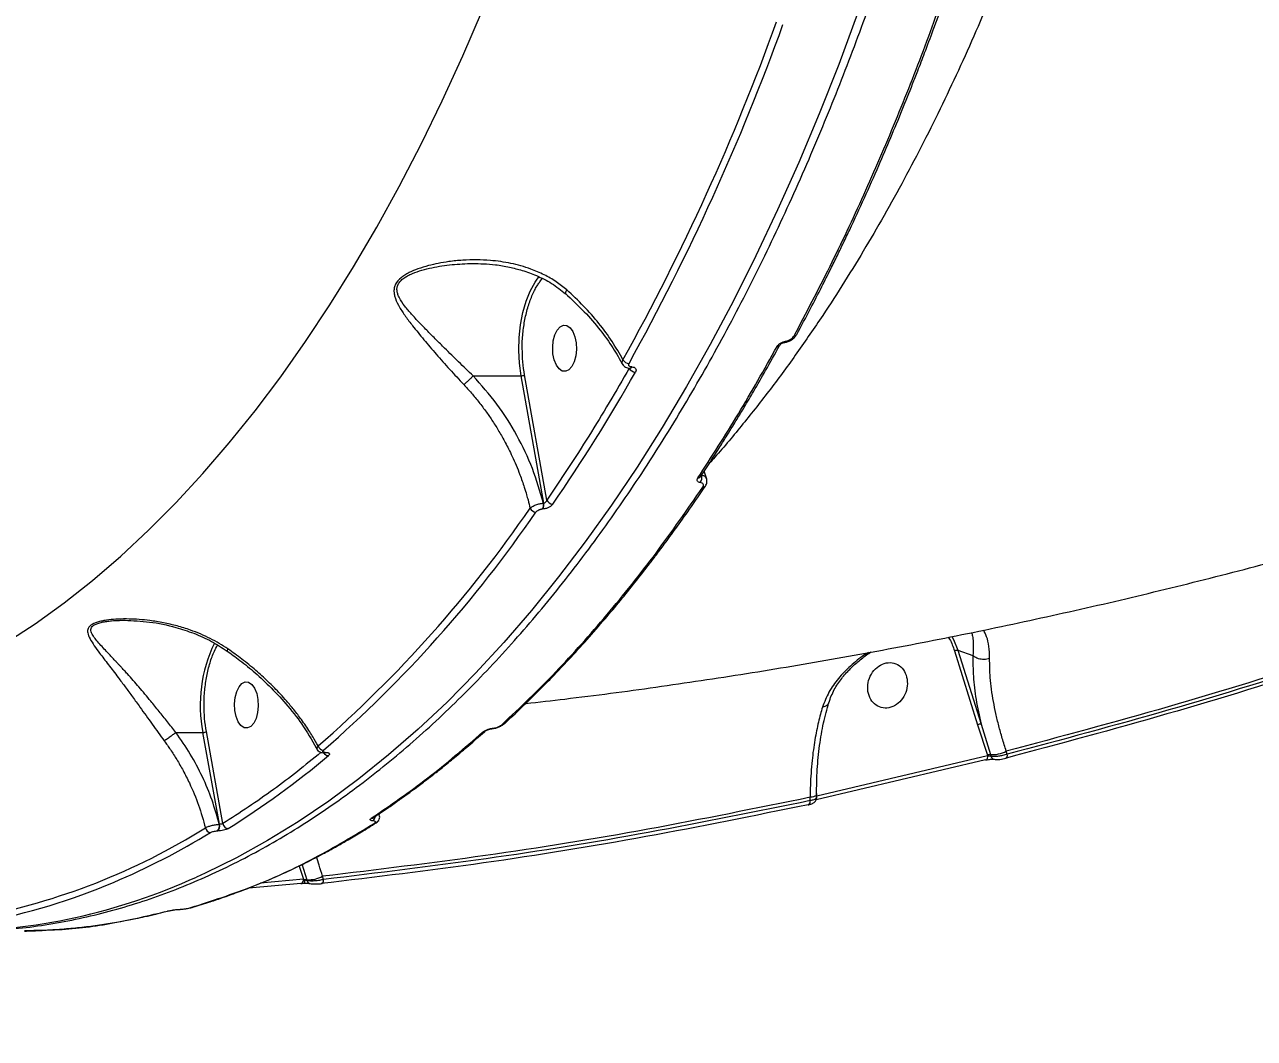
# Model space of a CAD drawing. Header units: millimetres. Extents: x -6234 to 7498, y -6127 to 5103.
# Drawn here: x 3714.5 to 3953.9, y -1900.3 to -1702.9 of the extents above; entities that cross this region are included whole.
import ezdxf

# ---------------------------------------------------------------- set-up
doc = ezdxf.new("R2010")
doc.units = ezdxf.units.MM
for name, color, linetype in [('DIKOM_ОБЪЕКТ', 7, 'Continuous'), ('DIKOM_РАЗМЕР_ЗОНА', 7, 'Continuous'), ('DIKOM_РАЗМЕР_ОБЪЕКТА', 7, 'Continuous')]:
    doc.layers.add(name, color=color, linetype=linetype)
doc.styles.add('style1', font='arial.ttf', dxfattribs={"width": 0.8})
doc.dimstyles.new('1-50', dxfattribs={"dimtxt": 300, "dimasz": 200, "dimexe": 100, "dimexo": 0, "dimgap": 100, "dimtad": 1, "dimtxsty": 'style1', "dimcen": 200, "dimclrd": 7, "dimclre": 7, "dimclrt": 7, "dimadec": 1, "dimazin": 2, "dimtfac": 1, "dimtmove": 0, "dimatfit": 2, "dimfxl": 0, "dimlwd": 25, "dimlwe": 18, "dimarcsym": 0})

# ---------------------------------------------------------------- blocks, each defined once
blk = doc.blocks.new('*D10')
at = {"layer": 'Defpoints', "color": 0, "transparency": 16777216}
for p in [(5627.97, 903.07), (-3229.39, -1461.51), (5627.97, -5097.58)]:
    blk.add_point(p, dxfattribs=at)
at = {"layer": 'DIKOM_РАЗМЕР_ОБЪЕКТА', "color": 7, "lineweight": 18, "transparency": 16777216}
for p, q in [((5627.97, 903.07), (5627.97, -5197.58)), ((-3229.39, -1461.51), (-3229.39, -5197.58))]:
    blk.add_line(p, q, dxfattribs=at)
at = {"layer": 'DIKOM_РАЗМЕР_ОБЪЕКТА', "color": 7, "lineweight": 25, "transparency": 16777216}
blk.add_line((-3029.39, -5097.58), (5427.97, -5097.58), dxfattribs=at)
at = {"layer": 'DIKOM_РАЗМЕР_ОБЪЕКТА', "color": 7, "transparency": 16777216}
for points in [[(-3029.39, -5064.25), (-3029.39, -5130.92), (-3229.39, -5097.58)], [(5427.97, -5064.25), (5427.97, -5130.92), (5627.97, -5097.58)]]:
    blk.add_solid(points, dxfattribs=at)
at = {"layer": 'DIKOM_РАЗМЕР_ОБЪЕКТА', "color": 7, "lineweight": 40, "transparency": 16777216, "insert": (1488.3, -4844.41), "char_height": 300, "attachment_point": 5, "style": 'style1'}
blk.add_mtext('8850', dxfattribs=at)
blk = doc.blocks.new('*D13')
at = {"layer": 'Defpoints', "color": 0, "transparency": 16777216}
for p in [(7498.07, 1778.2), (-5229.39, -1831.36), (7498.07, -6026.74)]:
    blk.add_point(p, dxfattribs=at)
at = {"layer": 'DIKOM_РАЗМЕР_ЗОНА', "color": 7, "lineweight": 18, "transparency": 16777216}
for p, q in [((7498.07, 1778.2), (7498.07, -6126.74)), ((-5229.39, -1831.36), (-5229.39, -6126.74))]:
    blk.add_line(p, q, dxfattribs=at)
at = {"layer": 'DIKOM_РАЗМЕР_ЗОНА', "color": 7, "lineweight": 25, "transparency": 16777216}
blk.add_line((-5029.39, -6026.74), (7298.07, -6026.74), dxfattribs=at)
at = {"layer": 'DIKOM_РАЗМЕР_ЗОНА', "color": 7, "transparency": 16777216}
for points in [[(-5029.39, -5993.4), (-5029.39, -6060.07), (-5229.39, -6026.74)], [(7298.07, -5993.4), (7298.07, -6060.07), (7498.07, -6026.74)]]:
    blk.add_solid(points, dxfattribs=at)
at = {"layer": 'DIKOM_РАЗМЕР_ЗОНА', "color": 7, "transparency": 16777216, "insert": (1560.69, -5773.56), "char_height": 300, "attachment_point": 5, "style": 'style1'}
blk.add_mtext('12750', dxfattribs=at)

msp = doc.modelspace()

# ---------------------------------------------------------------- linework, layer by layer
at = {"layer": 'DIKOM_ОБЪЕКТ', "color": 7, "linetype": 'Continuous', "lineweight": 15}
for p, q in [((3814.154, -1752.623), (3814.681, -1751.93)), ((3814.819, -1752.97), (3815.278, -1752.354)), ((3832.186, -1769.773), (3832.201, -1769.807)), ((3832.296, -1769.796), (3832.343, -1769.796)), ((3832.691, -1769.534), (3832.644, -1769.534)), ((3801.812, -1771.276), (3801.81, -1771.277)), ((3801.812, -1771.276), (3811.145, -1771.276)), ((3815.553, -1796.077), (3811.145, -1771.276)), ((3816.145, -1795.466), (3811.817, -1771.113)), ((3847.31, -1791.418), (3846.78, -1789.864)), ((3815.553, -1796.077), (3815.484, -1796.077)), ((3815.372, -1797.208), (3815.304, -1797.208)), ((3895.525, -1824.836), (3900.046, -1839.251)), ((3896.186, -1824.715), (3899.131, -1825.724)), ((3896.186, -1824.715), (3900.707, -1839.131)), ((3899.136, -1825.727), (3899.131, -1825.724)), ((3807.92, -1838.995), (3807.957, -1838.959)), ((3900.707, -1839.131), (3902.555, -1845.039)), ((3743.941, -1840.735), (3743.935, -1840.737)), ((3743.941, -1840.735), (3749.182, -1840.735)), ((3752.408, -1858.617), (3749.182, -1840.735)), ((3753.087, -1858.492), (3749.854, -1840.572)), ((3900.046, -1839.251), (3901.942, -1845.171)), ((3772.806, -1844.699), (3772.875, -1844.699)), ((3773.012, -1844.616), (3773.08, -1844.616)), ((3901.592, -1846.085), (3868.604, -1853.845)), ((3901.98, -1845.292), (3868.725, -1853.116)), ((3901.942, -1845.171), (3901.98, -1845.292)), ((3902.555, -1845.039), (3902.669, -1845.403)), ((3905.81, -1844.98), (3905.621, -1844.377)), ((3867.444, -1854.006), (3867.442, -1853.358)), ((3868.675, -1853.619), (3868.674, -1852.919)), ((3868.725, -1853.116), (3868.724, -1852.616)), ((3783.554, -1856.801), (3783.417, -1856.412)), ((3752.03, -1859.901), (3752.078, -1859.901)), ((3752.408, -1858.617), (3752.361, -1858.617)), ((3767.876, -1866.561), (3768.757, -1869.314)), ((3768.466, -1866.29), (3769.439, -1869.401)), ((3768.259, -1870.126), (3758.106, -1871.028)), ((3768.757, -1869.314), (3760.425, -1870.054)), ((3769.05, -1869.445), (3768.757, -1869.314)), ((3769.439, -1869.401), (3769.504, -1869.606)), ((3772.701, -1869.364), (3772.505, -1868.74)), ((3714.46, -1879.287), (3714.636, -1879.283))]:
    msp.add_line(p, q, dxfattribs=at)
at = {"layer": 'DIKOM_ОБЪЕКТ', "color": 7, "linetype": 'Continuous', "lineweight": 15, "flags": 128}
for points in [[(3710.835, -1823.288), (3716.521, -1819.564), (3722.146, -1815.505), (3727.705, -1811.114), (3733.192, -1806.397), (3738.602, -1801.357), (3743.931, -1795.999), (3749.173, -1790.328), (3754.324, -1784.349), (3759.378, -1778.067), (3764.332, -1771.49), (3769.18, -1764.622), (3773.917, -1757.47), (3778.54, -1750.041), (3783.044, -1742.342), (3787.426, -1734.38), (3791.68, -1726.162), (3795.803, -1717.696), (3799.791, -1708.989), (3803.64, -1700.051)], [(3876.689, -1700.75), (3873.009, -1710.625), (3869.183, -1720.289), (3865.214, -1729.732), (3861.105, -1738.949), (3856.861, -1747.93), (3852.484, -1756.668), (3847.978, -1765.156), (3843.348, -1773.386), (3838.596, -1781.352), (3833.727, -1789.047), (3828.746, -1796.464), (3823.655, -1803.598), (3818.46, -1810.441), (3813.165, -1816.989), (3807.775, -1823.236), (3802.293, -1829.177), (3796.725, -1834.807), (3791.075, -1840.12), (3785.348, -1845.112), (3779.549, -1849.78), (3773.682, -1854.12), (3767.753, -1858.126), (3761.767, -1861.797), (3755.728, -1865.13), (3749.642, -1868.12), (3747.959, -1868.884)], [(3811.145, -1771.276), (3810.818, -1768.834), (3810.688, -1766.324), (3810.756, -1763.804), (3811.021, -1761.334), (3811.476, -1758.971), (3812.113, -1756.771), (3812.914, -1754.785), (3813.862, -1753.059), (3814.154, -1752.623)], [(3817.605, -1768.174), (3817.36, -1766.985), (3817.297, -1765.709), (3817.422, -1764.452), (3817.724, -1763.313), (3818.179, -1762.386), (3818.751, -1761.746), (3819.392, -1761.444), (3820.051, -1761.505), (3820.674, -1761.924), (3821.211, -1762.667), (3821.619, -1763.674), (3821.864, -1764.863), (3821.927, -1766.138), (3821.802, -1767.395), (3821.5, -1768.534), (3821.045, -1769.461), (3820.473, -1770.101), (3819.832, -1770.403), (3819.173, -1770.342), (3818.55, -1769.923), (3818.013, -1769.18), (3817.605, -1768.174)], [(3895.033, -1822.022), (3895.35, -1822.632), (3896.186, -1824.715)], [(3755.642, -1837.633), (3755.397, -1836.444), (3755.334, -1835.169), (3755.459, -1833.911), (3755.761, -1832.773), (3756.217, -1831.846), (3756.788, -1831.205), (3757.429, -1830.903), (3758.088, -1830.964), (3758.711, -1831.383), (3759.249, -1832.126), (3759.656, -1833.133), (3759.902, -1834.322), (3759.964, -1835.597), (3759.84, -1836.855), (3759.537, -1837.993), (3759.082, -1838.92), (3758.511, -1839.561), (3757.87, -1839.862), (3757.211, -1839.802), (3756.587, -1839.383), (3756.05, -1838.64), (3755.642, -1837.633)], [(3901.592, -1846.085), (3901.686, -1846.094), (3901.739, -1846.081)], [(3868.674, -1852.912), (3868.674, -1852.913), (3868.642, -1853.001), (3868.534, -1853.087), (3868.353, -1853.169), (3868.106, -1853.242), (3867.799, -1853.306), (3867.442, -1853.358)], [(3867.029, -1854.807), (3867.123, -1854.814), (3867.169, -1854.804)], [(3782.914, -1858.339), (3782.995, -1858.281), (3783.01, -1858.268)], [(3768.259, -1870.126), (3768.356, -1870.135), (3768.393, -1870.128)], [(3769, -1870.081), (3769.01, -1870.095), (3769.02, -1870.079), (3769.028, -1870.034), (3769.036, -1869.961), (3769.042, -1869.863), (3769.046, -1869.741), (3769.049, -1869.601), (3769.05, -1869.445)], [(3772.208, -1870.177), (3772.304, -1870.185), (3772.34, -1870.178)], [(3742.532, -1875.486), (3742.463, -1875.506), (3742.298, -1875.527)]]:
    msp.add_lwpolyline(points, dxfattribs=at)
at = {"layer": 'DIKOM_ОБЪЕКТ', "color": 7, "linetype": 'Continuous', "lineweight": 15}
for centre, radius, start, end in [((3434.188, -1548.125), 453.729, 330.98915, 340.13011), ((3434.554, -1548.351), 454.66, 330.98834, 340.13076), ((3862.338, -1764.464), 0.335, 284.70204, 350.19319), ((3864.374, -1762.919), 0.549, 264.24032, 327.21522), ((3861.037, -1765.033), 0.561, 264.92767, 326.27626), ((3832.21, -1767.42), 1.436, 211.61223, 268.18409), ((3832.249, -1769.372), 0.427, 276.37056, 337.60622), ((3832.297, -1769.372), 0.426, 276.03065, 337.64346), ((3811.16, -1769.873), 1.404, 269.37762, 297.90324), ((3534.326, -1601.303), 343.644, 325.43474, 330.49504), ((3833.444, -1769.135), 1.413, 208.39805, 268.38081), ((3845.603, -1790.586), 0.59, 266.46215, 323.25628), ((3844.912, -1791.191), 1.44, 322.10663, 22.26387), ((3846.57, -1792.397), 0.579, 266.08193, 324.91305), ((3813.906, -1796.405), 1.612, 330.12898, 11.72582), ((3813.974, -1796.404), 1.612, 330.12302, 11.70821), ((3817.364, -1794.942), 1.326, 203.24085, 267.69037), ((3611.097, -1658.608), 244.737, 310.98472, 325.54476), ((3611.79, -1659.049), 245.278, 310.98469, 325.54479), ((3814.096, -1796.489), 1.33, 205.95597, 267.49924), ((3776.375, -1835.381), 27.715, 154.22732, 191.13991), ((3807.485, -1838.505), 0.656, 269.29183, 311.65536), ((3900.551, -1840.149), 1.03, 81.3042, 119.38196), ((3803.652, -1840.03), 0.66, 269.31585, 311.0166), ((3805.424, -1839.805), 0.204, 277.71413, 326.84663), ((3772.733, -1843.041), 1.166, 195.6575, 266.23961), ((3662.255, -1712.69), 173.126, 302.04055, 310.03566), ((3773.679, -1844.123), 1.122, 210.60578, 266.99669), ((3772.798, -1844.383), 0.317, 273.13743, 312.53443), ((3772.867, -1844.385), 0.315, 271.37874, 312.63855), ((3901.246, -1845.5), 0.763, 310.3102, 15.78724), ((3902.48, -1846.179), 1.143, 86.23611, 118.10137), ((3902.93, -1839.337), 5.714, 266.24016, 298.09921), ((3903.392, -1845.226), 0.744, 193.7989, 258.18088), ((3905.079, -1845.189), 0.76, 310.26608, 15.95498), ((3867.476, -1853.258), 1.257, 339.68367, 6.49996), ((3866.684, -1854.191), 0.782, 308.38166, 13.68546), ((3781.973, -1856.758), 0.684, 270.02101, 311.96881), ((3781.668, -1857.043), 1.077, 303.7838, 359.14768), ((3782.56, -1857.746), 0.69, 270.24221, 300.9147), ((3680.625, -1748.511), 130.563, 280.91857, 301.93021), ((3676.103, -1738.547), 142.693, 292.97353, 301.50743), ((3750.756, -1859.107), 1.099, 191.12519, 265.79371), ((3751.068, -1858.968), 1.34, 315.90991, 15.20347), ((3751.116, -1858.969), 1.339, 315.89618, 15.23716), ((3754.186, -1858.338), 1.109, 187.97723, 265.64786), ((3699.028, -1761.511), 117.997, 270.28614, 294.49942), ((3683.72, -1756.828), 122.889, 280.56638, 293.03047), ((3767.93, -1869.432), 0.836, 303.67172, 8.13113), ((3769.35, -1870.349), 0.952, 84.60314, 108.33962), ((3769.814, -1863.701), 5.713, 266.23714, 298.10223), ((3770.224, -1869.435), 0.74, 193.36268, 254.6642), ((3771.873, -1869.484), 0.836, 303.92426, 8.21914), ((3746.84, -1874.112), 0.725, 270.86883, 302.34546)]:
    msp.add_arc(centre, radius, start, end, dxfattribs=at)
for points, knots in [([(3701.439, -1879.463), (3705.145, -1879.37), (3712.807, -1879.177), (3724.357, -1877.311), (3736.021, -1874.282), (3747.484, -1870.04), (3758.717, -1864.663), (3769.69, -1858.188), (3780.378, -1850.665), (3790.756, -1842.143), (3800.802, -1832.674), (3810.497, -1822.31), (3819.822, -1811.103), (3828.762, -1799.108), (3837.303, -1786.38), (3845.432, -1772.973), (3853.139, -1758.94), (3860.417, -1744.338), (3866.058, -1731.87), (3870.27, -1721.875), (3873.217, -1714.557), (3876.065, -1707.153), (3878.814, -1699.668), (3881.465, -1692.108), (3884.017, -1684.479), (3887.146, -1674.669), (3890.739, -1662.598), (3894.655, -1648.171), (3898.673, -1631.871), (3902.654, -1613.652), (3906.443, -1593.49), (3909.655, -1573.267), (3912.304, -1553.048), (3914.253, -1534.356), (3915.648, -1517.198), (3916.612, -1501.543), (3917.272, -1485.848), (3917.628, -1470.134), (3917.682, -1454.425), (3917.433, -1438.741), (3916.811, -1421.025), (3915.66, -1401.329), (3913.812, -1379.748), (3911.382, -1358.426), (3908.429, -1337.385), (3905.994, -1323.657), (3904.777, -1316.799)], [0, 0, 0, 0, 0.02681194, 0.05542504, 0.08379633, 0.11192601, 0.13981433, 0.1674607, 0.19486569, 0.22202898, 0.24895069, 0.2756308, 0.30206911, 0.32826591, 0.35422113, 0.37993469, 0.40540662, 0.43063688, 0.45562558, 0.46722256, 0.47876019, 0.49023825, 0.50165693, 0.51301602, 0.52431562, 0.53555577, 0.55600722, 0.5762587, 0.59631027, 0.62332973, 0.64997745, 0.6762534, 0.70215764, 0.72769013, 0.74729298, 0.76687249, 0.78642873, 0.80596157, 0.82547115, 0.84495737, 0.86442027, 0.89162766, 0.91878933, 0.94590529, 0.9729755, 1, 1, 1, 1]), ([(3944.767, -1384.984), (3945.217, -1390.489), (3946.118, -1401.515), (3947.007, -1418.223), (3947.552, -1435.048), (3947.716, -1451.97), (3947.517, -1467.889), (3947.027, -1482.794), (3946.315, -1496.69), (3945.339, -1510.64), (3944.095, -1524.624), (3942.577, -1538.622), (3940.812, -1552.374), (3938.811, -1565.875), (3936.584, -1579.121), (3934.088, -1592.335), (3931.321, -1605.494), (3928.278, -1618.575), (3925.169, -1630.729), (3922.044, -1641.973), (3918.951, -1652.331), (3915.666, -1662.59), (3912.188, -1672.734), (3908.516, -1682.748), (3904.648, -1692.615), (3899.756, -1704.301), (3893.685, -1717.616), (3886.259, -1732.273), (3878.333, -1746.33), (3871.139, -1757.77), (3864.875, -1766.881), (3859.696, -1773.94), (3854.356, -1780.694), (3850.38, -1785.49), (3848.154, -1787.923), (3847.793, -1788.318)], [0, 0, 0, 0, 0.035495, 0.0711034, 0.1068249, 0.142659, 0.1786056, 0.2078956, 0.2374131, 0.2671579, 0.2971299, 0.3273291, 0.3577552, 0.3868608, 0.4162541, 0.445935, 0.4759033, 0.5061593, 0.5367026, 0.5617131, 0.5869469, 0.6124039, 0.6380843, 0.6639879, 0.6901148, 0.7164651, 0.7591829, 0.8024979, 0.8464101, 0.8909197, 0.9166243, 0.9425238, 0.9686188, 0.994909, 1, 1, 1, 1]), ([(3864.319, -1763.465), (3866.67, -1759.002), (3871.342, -1750.13), (3877.909, -1736.144), (3884.086, -1721.813), (3889.879, -1707.17), (3893.435, -1697.077), (3895.201, -1692.062)], [0, 0, 0, 0, 0.2049314, 0.4073966, 0.6073968, 0.8049309, 1, 1, 1, 1]), ([(3864.824, -1763.237), (3865.723, -1761.558), (3867.369, -1758.483), (3869.568, -1754.205), (3871.306, -1750.742), (3872.711, -1747.885), (3873.941, -1745.34), (3875.705, -1741.635), (3878.01, -1736.651), (3880.671, -1730.663), (3883.129, -1724.924), (3885.324, -1719.621), (3887.066, -1715.272), (3888.511, -1711.579), (3889.855, -1708.081), (3891.533, -1703.6), (3893.533, -1698.105), (3894.938, -1694.056), (3895.697, -1691.867)], [0, 0, 0, 0, 0.0777837, 0.1424724, 0.1940632, 0.2331213, 0.2693153, 0.3061839, 0.3951497, 0.4844635, 0.5602435, 0.6348962, 0.7029779, 0.737222, 0.7838596, 0.8431717, 0.9151975, 1, 1, 1, 1]), ([(3812.064, -1835.08), (3814.606, -1834.798), (3823.052, -1833.862), (3837.383, -1831.934), (3855.061, -1829.305), (3872.725, -1826.335), (3890.373, -1823.049), (3907.999, -1819.44), (3925.599, -1815.511), (3943.168, -1811.262), (3960.7, -1806.692), (3978.191, -1801.802), (3995.636, -1796.594), (4013.031, -1791.067), (4030.369, -1785.222), (4047.646, -1779.061), (4064.857, -1772.584), (4081.997, -1765.792), (4099.062, -1758.688), (4116.045, -1751.27), (4132.943, -1743.542), (4149.749, -1735.505), (4166.46, -1727.159), (4183.072, -1718.512), (4199.569, -1709.539), (4212.173, -1702.482), (4219.231, -1698.321), (4220.875, -1697.352)], [0, 0, 0, 0, 0.0178448, 0.0592942, 0.1008018, 0.142368, 0.1839946, 0.2256816, 0.2674302, 0.3092412, 0.3511155, 0.3930531, 0.4350542, 0.4771201, 0.5192505, 0.5614457, 0.6037064, 0.6460319, 0.6884228, 0.7308788, 0.7734006, 0.8159871, 0.8586391, 0.9013562, 0.9441378, 0.9869843, 1, 1, 1, 1]), ([(3820.026, -1754.542), (3819.352, -1753.996), (3817.977, -1752.883), (3815.622, -1751.544), (3812.694, -1750.283), (3809.187, -1749.307), (3805.629, -1748.804), (3802.485, -1748.664), (3799.782, -1748.739), (3797.28, -1748.988), (3795.06, -1749.353), (3793.031, -1749.816), (3791.127, -1750.397), (3789.581, -1751.041), (3788.5, -1751.64), (3787.487, -1752.352), (3786.745, -1753.206), (3786.422, -1754.139), (3786.365, -1754.831), (3786.455, -1755.531), (3786.753, -1756.56), (3787.46, -1757.959), (3788.625, -1759.712), (3790.203, -1761.799), (3792.187, -1764.227), (3794.611, -1767.053), (3797.203, -1769.989), (3799.062, -1771.993), (3799.991, -1772.995)], [0, 0, 0, 0, 0.0400511, 0.0816999, 0.1253584, 0.188031, 0.2501085, 0.29132, 0.3332908, 0.374679, 0.4071089, 0.4370809, 0.4709402, 0.4998255, 0.516342, 0.5313532, 0.5627209, 0.5779155, 0.5941639, 0.609007, 0.6253528, 0.6651565, 0.7080083, 0.7505725, 0.8125528, 0.8748078, 0.9374351, 1, 1, 1, 1]), ([(3801.81, -1771.277), (3801.343, -1770.832), (3800.383, -1769.916), (3798.996, -1768.574), (3797.608, -1767.221), (3796.149, -1765.787), (3794.583, -1764.234), (3792.926, -1762.569), (3791.319, -1760.913), (3789.806, -1759.282), (3788.471, -1757.7), (3787.601, -1756.433), (3787.158, -1755.468), (3786.976, -1754.81), (3786.954, -1754.137), (3787.156, -1753.46), (3787.53, -1752.933), (3787.941, -1752.539), (3788.404, -1752.18), (3789.079, -1751.773), (3790.246, -1751.227), (3791.828, -1750.689), (3793.76, -1750.211), (3795.721, -1749.857), (3797.705, -1749.607), (3799.699, -1749.468), (3801.062, -1749.408), (3801.756, -1749.425), (3801.786, -1749.426)], [0, 0, 0, 0, 0.0441431, 0.0908147, 0.134551, 0.1816855, 0.2390469, 0.2986176, 0.3621561, 0.4233111, 0.4841297, 0.5437692, 0.5663926, 0.5889676, 0.6129717, 0.6347714, 0.6569037, 0.6684279, 0.680462, 0.7018024, 0.7260844, 0.7716798, 0.8169146, 0.8620858, 0.907367, 0.9527775, 0.997972, 1, 1, 1, 1]), ([(3801.785, -1749.424), (3802.467, -1749.425), (3803.899, -1749.429), (3806.295, -1749.619), (3808.831, -1750.075), (3811.498, -1750.75), (3814.27, -1751.759), (3817.17, -1753.192), (3818.912, -1754.597), (3819.788, -1755.304)], [0, 0, 0, 0, 0.1102235, 0.2313154, 0.3709695, 0.501473, 0.6532764, 0.82562, 1, 1, 1, 1]), ([(3811.375, -1765.944), (3811.374, -1765.918), (3811.331, -1764.958), (3811.481, -1763.034), (3811.849, -1760.282), (3812.491, -1757.7), (3813.345, -1755.438), (3814.136, -1753.85), (3814.673, -1753.159), (3814.819, -1752.97)], [0, 0, 0, 0, 0.0051076, 0.1905689, 0.3789877, 0.5674039, 0.7528668, 0.9326785, 1, 1, 1, 1]), ([(3819.716, -1755.199), (3820.993, -1756.38), (3823.47, -1758.672), (3826.548, -1762.278), (3829.072, -1765.76), (3830.346, -1768.053), (3830.959, -1769.156)], [0, 0, 0, 0, 0.2736577, 0.5310401, 0.7744268, 1, 1, 1, 1]), ([(3820.026, -1754.542), (3819.966, -1754.648), (3819.846, -1754.86), (3819.768, -1755.09), (3819.757, -1755.229), (3819.799, -1755.259), (3819.814, -1755.269)], [0, 0, 0, 0, 0.2903008, 0.5786288, 0.8538627, 1, 1, 1, 1]), ([(3830.987, -1768.173), (3830.309, -1766.97), (3828.955, -1764.566), (3826.349, -1761.054), (3823.406, -1757.671), (3821.148, -1755.58), (3820.026, -1754.542)], [0, 0, 0, 0, 0.2508623, 0.5017221, 0.7524335, 1, 1, 1, 1]), ([(3860.987, -1765.593), (3861.071, -1765.467), (3861.239, -1765.216), (3861.661, -1764.882), (3862.159, -1764.622), (3862.498, -1764.555), (3862.668, -1764.521)], [0, 0, 0, 0, 0.250362, 0.5002867, 0.7502597, 1, 1, 1, 1]), ([(3861.504, -1765.344), (3861.546, -1765.283), (3861.629, -1765.162), (3861.857, -1764.986), (3862.089, -1764.871), (3862.283, -1764.81), (3862.377, -1764.796), (3862.423, -1764.788)], [0, 0, 0, 0, 0.2500069, 0.5019246, 0.7519003, 0.8762681, 1, 1, 1, 1]), ([(3862.489, -1764.772), (3862.707, -1764.729), (3863.167, -1764.638), (3863.853, -1764.275), (3864.462, -1763.787), (3864.711, -1763.406), (3864.836, -1763.216)], [0, 0, 0, 0, 0.2319848, 0.4871477, 0.7427078, 1, 1, 1, 1]), ([(3862.668, -1764.521), (3862.835, -1764.489), (3863.169, -1764.424), (3863.659, -1764.168), (3864.073, -1763.838), (3864.237, -1763.589), (3864.319, -1763.465)], [0, 0, 0, 0, 0.24991, 0.4997281, 0.7496069, 1, 1, 1, 1]), ([(3811.817, -1771.113), (3811.688, -1770.276), (3811.429, -1768.59), (3811.393, -1766.831), (3811.375, -1765.944)], [0, 0, 0, 0, 0.4960348, 1, 1, 1, 1]), ([(3845.567, -1791.175), (3848.23, -1787.062), (3853.524, -1778.885), (3858.509, -1770.006), (3860.987, -1765.593)], [0, 0, 0, 0, 0.5029228, 1, 1, 1, 1]), ([(3846.076, -1790.939), (3846.763, -1789.895), (3848.033, -1787.967), (3849.761, -1785.267), (3851.165, -1783.032), (3852.278, -1781.232), (3853.39, -1779.413), (3854.762, -1777.14), (3856.618, -1773.998), (3858.925, -1770.001), (3860.588, -1766.998), (3861.496, -1765.358)], [0, 0, 0, 0, 0.1290724, 0.2383405, 0.3278346, 0.3975698, 0.4524998, 0.5428599, 0.664205, 0.8165658, 1, 1, 1, 1]), ([(3830.911, -1769.009), (3830.864, -1768.904), (3830.757, -1768.665), (3830.904, -1768.349), (3830.987, -1768.173)], [0, 0, 0, 0, 0.4403776, 1, 1, 1, 1]), ([(3830.889, -1769.023), (3830.961, -1769.134), (3831.104, -1769.355), (3831.448, -1769.601), (3831.855, -1769.765), (3832.152, -1769.786), (3832.297, -1769.796)], [0, 0, 0, 0, 0.2562721, 0.5113059, 0.7609332, 1, 1, 1, 1]), ([(3832.644, -1769.534), (3832.537, -1769.524), (3832.323, -1769.503), (3832.126, -1769.347), (3832.053, -1769.122), (3832.127, -1768.944), (3832.164, -1768.855)], [0, 0, 0, 0, 0.2508292, 0.5000934, 0.7499676, 1, 1, 1, 1]), ([(3832.691, -1769.534), (3832.851, -1769.55), (3833.172, -1769.581), (3833.464, -1769.816), (3833.571, -1770.15), (3833.46, -1770.415), (3833.404, -1770.547)], [0, 0, 0, 0, 0.2504889, 0.50019, 0.7499994, 1, 1, 1, 1]), ([(3801.81, -1771.277), (3801.682, -1771.419), (3801.417, -1771.713), (3800.92, -1772.2), (3800.415, -1772.659), (3800.13, -1772.885), (3799.991, -1772.995)], [0, 0, 0, 0, 0.2427306, 0.5000996, 0.7573955, 1, 1, 1, 1]), ([(3815.484, -1796.077), (3814.837, -1793.82), (3813.541, -1789.305), (3810.429, -1782.807), (3806.593, -1776.656), (3803.406, -1773.069), (3801.812, -1771.276)], [0, 0, 0, 0, 0.2496547, 0.4994945, 0.7498112, 1, 1, 1, 1]), ([(3832.201, -1769.807), (3829.604, -1774.271), (3824.412, -1783.2), (3818.901, -1791.377), (3816.145, -1795.466)], [0, 0, 0, 0, 0.49999834, 1, 1, 1, 1]), ([(3799.991, -1772.995), (3800.487, -1773.534), (3801.502, -1774.639), (3802.971, -1776.427), (3804.353, -1778.264), (3805.654, -1780.163), (3806.886, -1782.133), (3807.906, -1783.939), (3808.751, -1785.575), (3809.456, -1787.038), (3810.199, -1788.716), (3810.999, -1790.717), (3811.676, -1792.654), (3812.177, -1794.295), (3812.557, -1795.656), (3812.769, -1796.532), (3812.9, -1797.071)], [0, 0, 0, 0, 0.0795972, 0.1629913, 0.2501912, 0.3277303, 0.4111761, 0.5005422, 0.5514361, 0.6100225, 0.6763099, 0.750308, 0.8443797, 0.9003149, 0.9386335, 1, 1, 1, 1]), ([(3846.048, -1792.076), (3845.919, -1792.049), (3845.661, -1791.996), (3845.451, -1791.783), (3845.397, -1791.501), (3845.51, -1791.284), (3845.567, -1791.175)], [0, 0, 0, 0, 0.2502827, 0.5000264, 0.7499975, 1, 1, 1, 1]), ([(3847.232, -1791.286), (3847.228, -1791.254), (3847.204, -1791.058), (3846.884, -1790.801), (3846.458, -1790.698), (3846.245, -1790.646)], [0, 0, 0, 0, 0.0892022, 0.5443782, 1, 1, 1, 1]), ([(3847.038, -1792.739), (3847.106, -1792.623), (3847.244, -1792.389), (3847.342, -1792.008), (3847.358, -1791.624), (3847.288, -1791.39), (3847.253, -1791.272)], [0, 0, 0, 0, 0.2405375, 0.4897024, 0.7443119, 1, 1, 1, 1]), ([(3807.477, -1839.161), (3810.965, -1835.834), (3817.902, -1829.218), (3827.874, -1817.989), (3837.458, -1806.038), (3843.518, -1797.311), (3846.53, -1792.975)], [0, 0, 0, 0, 0.2544901, 0.5059863, 0.7544891, 1, 1, 1, 1]), ([(3807.957, -1838.959), (3809.03, -1837.963), (3810.995, -1836.139), (3813.646, -1833.554), (3815.754, -1831.44), (3817.466, -1829.682), (3818.974, -1828.104), (3821.144, -1825.789), (3824.005, -1822.642), (3827.346, -1818.803), (3830.466, -1815.075), (3833.28, -1811.59), (3835.538, -1808.7), (3837.425, -1806.228), (3839.191, -1803.871), (3841.414, -1800.83), (3844.09, -1797.07), (3846.001, -1794.263), (3847.034, -1792.745)], [0, 0, 0, 0, 0.0778357, 0.1424946, 0.1940372, 0.2330582, 0.2692468, 0.306113, 0.3950811, 0.4843927, 0.5601698, 0.6348115, 0.7028733, 0.737147, 0.7838116, 0.8431455, 0.915186, 1, 1, 1, 1]), ([(3846.53, -1792.975), (3846.588, -1792.866), (3846.702, -1792.649), (3846.648, -1792.368), (3846.437, -1792.155), (3846.178, -1792.102), (3846.048, -1792.076)], [0, 0, 0, 0, 0.2499766, 0.4999726, 0.7497196, 1, 1, 1, 1]), ([(3812.9, -1797.071), (3813.043, -1796.951), (3813.329, -1796.71), (3814.007, -1796.39), (3814.774, -1796.148), (3815.247, -1796.101), (3815.484, -1796.077)], [0, 0, 0, 0, 0.2464278, 0.4950761, 0.7468766, 1, 1, 1, 1]), ([(3816.145, -1795.466), (3816.122, -1795.536), (3816.075, -1795.675), (3815.962, -1795.843), (3815.845, -1795.958), (3815.745, -1796.026), (3815.646, -1796.069), (3815.583, -1796.075), (3815.553, -1796.077)], [0, 0, 0, 0, 0.251079, 0.5000652, 0.6431011, 0.7722318, 0.8900317, 1, 1, 1, 1]), ([(3814.038, -1797.817), (3814.104, -1797.739), (3814.237, -1797.583), (3814.513, -1797.413), (3814.754, -1797.31), (3814.942, -1797.252), (3815.13, -1797.214), (3815.246, -1797.21), (3815.304, -1797.208)], [0, 0, 0, 0, 0.2500175, 0.4991486, 0.6247709, 0.7494062, 0.8746438, 1, 1, 1, 1]), ([(3817.31, -1796.268), (3817.208, -1796.388), (3817.006, -1796.629), (3816.583, -1796.889), (3816.215, -1797.049), (3815.926, -1797.138), (3815.638, -1797.197), (3815.461, -1797.204), (3815.372, -1797.208)], [0, 0, 0, 0, 0.2500463, 0.4991257, 0.6247914, 0.7494874, 0.8748796, 1, 1, 1, 1]), ([(3999.742, -1815.232), (3989.35, -1818.898), (3968.571, -1826.23), (3937.178, -1835.951), (3916.142, -1841.568), (3905.621, -1844.377)], [0, 0, 0, 0, 0.33338616, 0.6666148, 1, 1, 1, 1]), ([(3999.438, -1816.661), (3989.059, -1820.322), (3968.303, -1827.642), (3936.947, -1837.352), (3915.933, -1842.966), (3905.427, -1845.773)], [0, 0, 0, 0, 0.3333326, 0.6666667, 1, 1, 1, 1]), ([(3999.743, -1815.893), (3989.372, -1819.551), (3968.634, -1826.865), (3937.304, -1836.567), (3916.309, -1842.175), (3905.81, -1844.98)], [0, 0, 0, 0, 0.3333845, 0.6666143, 1, 1, 1, 1]), ([(3754.068, -1824.474), (3752.939, -1823.765), (3750.61, -1822.303), (3747.231, -1820.92), (3744.158, -1819.96), (3741.511, -1819.345), (3739.031, -1818.943), (3736.797, -1818.716), (3734.738, -1818.616), (3732.765, -1818.633), (3731.124, -1818.761), (3729.927, -1818.937), (3728.754, -1819.186), (3727.751, -1819.552), (3727.109, -1820.042), (3726.827, -1820.451), (3726.719, -1820.885), (3726.764, -1821.557), (3727.171, -1822.523), (3728.005, -1823.826), (3729.207, -1825.468), (3730.761, -1827.493), (3732.462, -1829.726), (3734.048, -1831.849), (3735.462, -1833.775), (3737.198, -1836.174), (3739.245, -1839.048), (3740.874, -1841.298), (3741.662, -1842.387)], [0, 0, 0, 0, 0.0604701, 0.1246557, 0.1657777, 0.2076495, 0.249078, 0.2812368, 0.3113024, 0.3448534, 0.3738864, 0.3903481, 0.4052851, 0.4367084, 0.4521774, 0.4682164, 0.4839571, 0.4996504, 0.5393275, 0.5823073, 0.625113, 0.6871945, 0.7495466, 0.7916601, 0.8334023, 0.8744715, 0.9392778, 1, 1, 1, 1]), ([(3743.935, -1840.737), (3743.384, -1840.044), (3742.275, -1838.651), (3740.635, -1836.601), (3739.171, -1834.803), (3737.861, -1833.228), (3736.73, -1831.895), (3735.595, -1830.588), (3734.757, -1829.645), (3734.171, -1828.994), (3733.846, -1828.635), (3733.503, -1828.259), (3733.143, -1827.868), (3732.768, -1827.461), (3732.511, -1827.185), (3732.356, -1827.018), (3732.264, -1826.921), (3731.932, -1826.565), (3731.446, -1826.048), (3730.892, -1825.46), (3730.266, -1824.796), (3729.53, -1824.011), (3728.703, -1823.089), (3727.985, -1822.204), (3727.534, -1821.479), (3727.366, -1820.917), (3727.378, -1820.499), (3727.584, -1820.107), (3728.036, -1819.753), (3728.592, -1819.514), (3729.119, -1819.354), (3729.698, -1819.216), (3730.465, -1819.084), (3731.59, -1818.96), (3732.788, -1818.887), (3733.676, -1818.889), (3734.048, -1818.891)], [0, 0, 0, 0, 0.0617876, 0.124224, 0.1878553, 0.2331322, 0.2810821, 0.3260656, 0.3747937, 0.3881095, 0.4023281, 0.417445, 0.4334634, 0.450381, 0.4681994, 0.4685935, 0.4717864, 0.480733, 0.5147, 0.5403089, 0.5612073, 0.607834, 0.6547352, 0.7017809, 0.7488303, 0.773814, 0.7957835, 0.8199842, 0.8428726, 0.8652746, 0.8773074, 0.890046, 0.9134978, 0.9369371, 0.9736308, 1, 1, 1, 1]), ([(3733.937, -1818.883), (3735.553, -1818.954), (3738.904, -1819.101), (3743.431, -1820.059), (3747.459, -1821.386), (3750.841, -1822.876), (3752.91, -1824.232), (3753.912, -1824.889)], [0, 0, 0, 0, 0.2315849, 0.4803407, 0.6529557, 0.8319087, 1, 1, 1, 1]), ([(3894.343, -1822.182), (3894.429, -1822.313), (3894.947, -1823.105), (3895.262, -1824.049), (3895.525, -1824.836)], [0, 0, 0, 0, 0.1657693, 1, 1, 1, 1]), ([(3898.859, -1821.257), (3898.925, -1821.497), (3899.074, -1822.037), (3899.19, -1823.063), (3899.23, -1824.292), (3899.167, -1825.249), (3899.136, -1825.727)], [0, 0, 0, 0, 0.2143432, 0.482619, 0.7418903, 1, 1, 1, 1]), ([(3902.38, -1826.31), (3902.354, -1825.502), (3902.303, -1823.895), (3901.875, -1822.072), (3901.394, -1821.201), (3901.164, -1820.785)], [0, 0, 0, 0, 0.3459392, 0.6879313, 1, 1, 1, 1]), ([(3749.412, -1835.403), (3749.411, -1835.377), (3749.369, -1834.417), (3749.519, -1832.493), (3749.885, -1829.737), (3750.535, -1827.172), (3751.258, -1825.134), (3751.828, -1824.116), (3752.042, -1823.733)], [0, 0, 0, 0, 0.0059671, 0.220533, 0.4385227, 0.6565135, 0.8710789, 1, 1, 1, 1]), ([(3753.784, -1824.771), (3754.666, -1825.405), (3756.586, -1826.785), (3759.513, -1829.21), (3762.667, -1832.164), (3765.878, -1835.687), (3769.029, -1839.781), (3770.705, -1842.729), (3771.586, -1844.279)], [0, 0, 0, 0, 0.1149303, 0.25004234, 0.40628635, 0.58430544, 0.78138162, 1, 1, 1, 1]), ([(3754.068, -1824.474), (3754.014, -1824.581), (3753.906, -1824.792), (3753.921, -1824.838), (3753.929, -1824.86)], [0, 0, 0, 0, 0.5088478, 1, 1, 1, 1]), ([(3771.61, -1843.356), (3771.29, -1842.781), (3770.78, -1841.867), (3769.716, -1840.157), (3768.497, -1838.363), (3766.975, -1836.369), (3765.598, -1834.719), (3763.944, -1832.878), (3761.962, -1830.864), (3759.439, -1828.576), (3756.846, -1826.451), (3754.973, -1825.118), (3754.068, -1824.474)], [0, 0, 0, 0, 0.0834202, 0.1326362, 0.2497678, 0.3471566, 0.4307771, 0.5006428, 0.6321774, 0.750494, 0.8794947, 1, 1, 1, 1]), ([(3895.525, -1824.836), (3895.582, -1824.81), (3895.697, -1824.759), (3895.89, -1824.71), (3896.068, -1824.691), (3896.147, -1824.707), (3896.186, -1824.715)], [0, 0, 0, 0, 0.2499741, 0.4999508, 0.7498006, 1, 1, 1, 1]), ([(3878.811, -1825.148), (3878.544, -1825.311), (3877.254, -1826.098), (3875.243, -1827.764), (3872.884, -1830.173), (3870.968, -1832.856), (3870.213, -1834.822), (3869.835, -1835.806)], [0, 0, 0, 0, 0.0613173, 0.2959092, 0.5302148, 0.7649431, 1, 1, 1, 1]), ([(3870.949, -1835.263), (3871.257, -1834.388), (3871.843, -1832.723), (3873.287, -1830.518), (3874.838, -1828.688), (3876.534, -1827.089), (3877.992, -1825.907), (3878.979, -1825.255), (3879.271, -1825.062)], [0, 0, 0, 0, 0.2230121, 0.4242318, 0.6035438, 0.7586589, 0.928641, 1, 1, 1, 1]), ([(3878.688, -1832.748), (3878.661, -1832.171), (3878.608, -1831.018), (3879.278, -1829.322), (3880.399, -1827.981), (3881.853, -1827.182), (3883.406, -1827.05), (3884.814, -1827.608), (3885.912, -1828.756), (3886.195, -1829.838), (3886.337, -1830.379)], [0, 0, 0, 0, 0.1249991, 0.2499968, 0.3749911, 0.5000014, 0.6249991, 0.7500029, 0.8750011, 1, 1, 1, 1]), ([(3899.131, -1825.724), (3899.134, -1827.068), (3899.139, -1829.756), (3899.673, -1834.278), (3900.363, -1837.515), (3900.707, -1839.131)], [0, 0, 0, 0, 0.3340156, 0.6676568, 1, 1, 1, 1]), ([(3902.38, -1826.31), (3902.203, -1826.369), (3901.851, -1826.486), (3901.282, -1826.539), (3900.741, -1826.506), (3900.139, -1826.371), (3899.568, -1826.118), (3899.264, -1825.843), (3899.136, -1825.727)], [0, 0, 0, 0, 0.161192, 0.3193237, 0.4691717, 0.6066312, 0.834668, 1, 1, 1, 1]), ([(3905.621, -1844.377), (3905.356, -1843.544), (3904.828, -1841.876), (3904.16, -1839.43), (3903.587, -1837.037), (3902.952, -1833.838), (3902.437, -1830.14), (3902.398, -1827.527), (3902.38, -1826.31)], [0, 0, 0, 0, 0.1251876, 0.2503722, 0.3755465, 0.5003198, 0.7671188, 1, 1, 1, 1]), ([(3886.337, -1830.379), (3886.363, -1830.956), (3886.417, -1832.109), (3885.747, -1833.805), (3884.625, -1835.146), (3883.172, -1835.945), (3881.618, -1836.077), (3880.211, -1835.519), (3879.113, -1834.371), (3878.83, -1833.289), (3878.688, -1832.748)], [0, 0, 0, 0, 0.12500086, 0.2499986, 0.37500365, 0.49999695, 0.62499888, 0.75000275, 0.87500093, 1, 1, 1, 1]), ([(3749.854, -1840.572), (3749.726, -1839.735), (3749.467, -1838.048), (3749.43, -1836.29), (3749.412, -1835.403)], [0, 0, 0, 0, 0.49610705, 1, 1, 1, 1]), ([(3869.835, -1835.806), (3869.7, -1836.266), (3869.422, -1837.216), (3869.039, -1838.743), (3868.674, -1840.406), (3868.34, -1842.213), (3868.046, -1844.142), (3867.789, -1846.295), (3867.596, -1848.579), (3867.47, -1850.981), (3867.452, -1852.566), (3867.442, -1853.358)], [0, 0, 0, 0, 0.0892442, 0.1840516, 0.2844249, 0.3903623, 0.5018661, 0.6147267, 0.7502119, 0.8751047, 1, 1, 1, 1]), ([(3868.674, -1852.91), (3868.702, -1851.241), (3868.758, -1847.938), (3869.243, -1843.244), (3869.975, -1838.849), (3870.695, -1836.216), (3871.052, -1834.914)], [0, 0, 0, 0, 0.256132, 0.5070189, 0.7560872, 1, 1, 1, 1]), ([(3871.016, -1835.003), (3870.99, -1835.08), (3870.928, -1835.261), (3870.691, -1835.497), (3870.328, -1835.703), (3870, -1835.772), (3869.835, -1835.806)], [0, 0, 0, 0, 0.1922769, 0.45153, 0.7240667, 1, 1, 1, 1]), ([(3805.451, -1840.007), (3805.648, -1839.981), (3806.065, -1839.927), (3806.734, -1839.715), (3807.405, -1839.404), (3807.742, -1839.137), (3807.921, -1838.995)], [0, 0, 0, 0, 0.20828072, 0.44274796, 0.70467117, 1, 1, 1, 1]), ([(3805.594, -1839.916), (3805.685, -1839.906), (3805.867, -1839.886), (3806.249, -1839.8), (3806.706, -1839.643), (3807.167, -1839.411), (3807.373, -1839.244), (3807.477, -1839.161)], [0, 0, 0, 0, 0.1239786, 0.2503323, 0.49966, 0.7493474, 1, 1, 1, 1]), ([(3743.935, -1840.737), (3743.817, -1840.827), (3743.533, -1841.043), (3743.073, -1841.383), (3742.632, -1841.704), (3742.269, -1841.965), (3741.925, -1842.208), (3741.75, -1842.327), (3741.662, -1842.387)], [0, 0, 0, 0, 0.1649438, 0.3941128, 0.5326173, 0.6832685, 0.8410955, 1, 1, 1, 1]), ([(3752.361, -1858.617), (3751.928, -1857.049), (3751.064, -1853.918), (3749.14, -1849.332), (3746.816, -1844.883), (3744.9, -1842.119), (3743.941, -1840.735)], [0, 0, 0, 0, 0.2493823, 0.4979461, 0.7487742, 1, 1, 1, 1]), ([(3749.182, -1840.735), (3749.242, -1840.733), (3749.362, -1840.728), (3749.56, -1840.691), (3749.739, -1840.636), (3749.816, -1840.593), (3749.854, -1840.572)], [0, 0, 0, 0, 0.2500564, 0.4999439, 0.7500241, 1, 1, 1, 1]), ([(3781.973, -1857.442), (3785.661, -1854.921), (3793.001, -1849.904), (3800.108, -1843.752), (3803.644, -1840.691)], [0, 0, 0, 0, 0.5024362, 1, 1, 1, 1]), ([(3782.43, -1857.267), (3783.234, -1856.735), (3784.739, -1855.739), (3786.834, -1854.287), (3788.621, -1853.015), (3790.103, -1851.934), (3791.317, -1851.03), (3792.544, -1850.102), (3794.025, -1848.961), (3795.965, -1847.429), (3798.324, -1845.507), (3801.059, -1843.206), (3802.994, -1841.49), (3804.014, -1840.587)], [0, 0, 0, 0, 0.1095458, 0.205248, 0.2871295, 0.3552114, 0.4094982, 0.454966, 0.5251467, 0.6152637, 0.7253289, 0.8553696, 1, 1, 1, 1]), ([(3803.644, -1840.691), (3803.751, -1840.606), (3803.966, -1840.437), (3804.445, -1840.199), (3804.917, -1840.037), (3805.312, -1839.948), (3805.501, -1839.927), (3805.594, -1839.916)], [0, 0, 0, 0, 0.25063523, 0.50036881, 0.74974896, 0.87645255, 1, 1, 1, 1]), ([(3804.085, -1840.528), (3804.155, -1840.474), (3804.294, -1840.366), (3804.626, -1840.206), (3804.964, -1840.093), (3805.25, -1840.03), (3805.385, -1840.014), (3805.451, -1840.007)], [0, 0, 0, 0, 0.258281, 0.5146986, 0.7627799, 0.8828388, 1, 1, 1, 1]), ([(3741.662, -1842.387), (3742.065, -1842.947), (3742.912, -1844.127), (3744.14, -1846.053), (3745.385, -1848.214), (3746.872, -1851.159), (3748.436, -1854.875), (3749.264, -1857.838), (3749.677, -1859.319)], [0, 0, 0, 0, 0.1088752, 0.228905, 0.3600891, 0.5024316, 0.7512147, 1, 1, 1, 1]), ([(3771.471, -1844.007), (3771.436, -1843.925), (3771.356, -1843.739), (3771.519, -1843.493), (3771.61, -1843.356)], [0, 0, 0, 0, 0.4407158, 1, 1, 1, 1]), ([(3771.45, -1844.022), (3771.515, -1844.121), (3771.652, -1844.328), (3771.972, -1844.54), (3772.365, -1844.677), (3772.665, -1844.692), (3772.815, -1844.699)], [0, 0, 0, 0, 0.228137, 0.4770691, 0.7372539, 1, 1, 1, 1]), ([(3772.206, -1844.601), (3769.121, -1847.094), (3762.835, -1852.174), (3756.377, -1856.36), (3753.087, -1858.492)], [0, 0, 0, 0, 0.4906544, 1, 1, 1, 1]), ([(3773.012, -1844.616), (3772.957, -1844.615), (3772.848, -1844.612), (3772.716, -1844.586), (3772.614, -1844.547), (3772.528, -1844.478), (3772.505, -1844.363), (3772.606, -1844.258), (3772.657, -1844.205)], [0, 0, 0, 0, 0.1257433, 0.251145, 0.3759332, 0.5014259, 0.750504, 1, 1, 1, 1]), ([(3772.884, -1844.699), (3772.91, -1844.7), (3772.961, -1844.7), (3772.986, -1844.702), (3772.981, -1844.697), (3772.981, -1844.696)], [0, 0, 0, 0, 0.494303, 0.9500618, 1, 1, 1, 1]), ([(3773.08, -1844.616), (3773.164, -1844.619), (3773.331, -1844.623), (3773.532, -1844.663), (3773.687, -1844.723), (3773.817, -1844.83), (3773.852, -1845.004), (3773.698, -1845.163), (3773.621, -1845.243)], [0, 0, 0, 0, 0.1252828, 0.2510836, 0.3755432, 0.5013041, 0.7505246, 1, 1, 1, 1]), ([(3901.737, -1846.082), (3901.867, -1846.053), (3902.127, -1845.994), (3902.556, -1845.943), (3902.956, -1845.925), (3903.145, -1845.944), (3903.24, -1845.954)], [0, 0, 0, 0, 0.255084, 0.5069656, 0.7553448, 1, 1, 1, 1]), ([(3902.669, -1845.403), (3902.649, -1845.4), (3902.608, -1845.394), (3902.528, -1845.381), (3902.437, -1845.366), (3902.316, -1845.347), (3902.155, -1845.32), (3902.043, -1845.302), (3901.98, -1845.292)], [0, 0, 0, 0, 0.117059, 0.2385358, 0.3660856, 0.5011941, 0.7200479, 1, 1, 1, 1]), ([(3905.81, -1844.98), (3905.519, -1845.071), (3904.99, -1845.237), (3904.105, -1845.392), (3903.292, -1845.463), (3902.874, -1845.423), (3902.669, -1845.403)], [0, 0, 0, 0, 0.2745623, 0.499893, 0.755155, 1, 1, 1, 1]), ([(3903.24, -1845.954), (3903.4, -1845.971), (3903.719, -1846.004), (3904.348, -1845.976), (3904.997, -1845.899), (3905.379, -1845.812), (3905.57, -1845.769)], [0, 0, 0, 0, 0.2541124, 0.5051584, 0.7536932, 1, 1, 1, 1]), ([(3867.442, -1853.358), (3856.91, -1855.503), (3835.851, -1859.793), (3804.185, -1864.923), (3783.067, -1867.467), (3772.505, -1868.74)], [0, 0, 0, 0, 0.3333857, 0.6666142, 1, 1, 1, 1]), ([(3867.169, -1854.804), (3867.362, -1854.754), (3867.749, -1854.652), (3868.236, -1854.389), (3868.528, -1854.063), (3868.658, -1853.746), (3868.669, -1853.574), (3868.675, -1853.49)], [0, 0, 0, 0, 0.2509249, 0.5023355, 0.7552857, 0.8796556, 1, 1, 1, 1]), ([(3868.67, -1853.492), (3868.644, -1853.552), (3868.593, -1853.67), (3868.161, -1853.856), (3867.691, -1853.955), (3867.444, -1854.006)], [0, 0, 0, 0, 0.32494701, 0.64379701, 1, 1, 1, 1]), ([(3867.029, -1854.807), (3856.511, -1856.948), (3835.476, -1861.232), (3803.849, -1866.359), (3782.755, -1868.904), (3772.208, -1870.177)], [0, 0, 0, 0, 0.3333341, 0.666668, 1, 1, 1, 1]), ([(3867.444, -1854.006), (3856.933, -1856.147), (3835.916, -1860.427), (3804.316, -1865.55), (3783.241, -1868.093), (3772.701, -1869.364)], [0, 0, 0, 0, 0.33338528, 0.66661458, 1, 1, 1, 1]), ([(3747.228, -1874.724), (3748.342, -1874.392), (3750.339, -1873.798), (3752.984, -1872.915), (3755.038, -1872.189), (3756.743, -1871.557), (3759.943, -1870.324), (3763.975, -1868.615), (3768.706, -1866.372), (3771.706, -1864.834), (3773.904, -1863.654), (3775.559, -1862.741), (3777.655, -1861.544), (3780.159, -1860.061), (3781.957, -1858.93), (3782.914, -1858.328)], [0, 0, 0, 0, 0.0920248, 0.1650758, 0.2192124, 0.2626153, 0.3069094, 0.4857231, 0.5997213, 0.7048794, 0.7392444, 0.7860397, 0.8455351, 0.9177614, 1, 1, 1, 1]), ([(3782.267, -1857.938), (3782.141, -1857.923), (3781.889, -1857.893), (3781.735, -1857.772), (3781.746, -1857.618), (3781.897, -1857.501), (3781.973, -1857.442)], [0, 0, 0, 0, 0.2502537, 0.5000004, 0.7499181, 1, 1, 1, 1]), ([(3782.563, -1858.437), (3782.64, -1858.378), (3782.794, -1858.261), (3782.807, -1858.106), (3782.651, -1857.984), (3782.395, -1857.953), (3782.267, -1857.938)], [0, 0, 0, 0, 0.2500783, 0.5000232, 0.7500434, 1, 1, 1, 1]), ([(3782.915, -1858.339), (3783.045, -1858.244), (3783.308, -1858.054), (3783.555, -1857.659), (3783.656, -1857.22), (3783.577, -1856.935), (3783.539, -1856.799)], [0, 0, 0, 0, 0.2552141, 0.5152983, 0.7682192, 1, 1, 1, 1]), ([(3783.528, -1856.808), (3783.528, -1856.796), (3783.53, -1856.675), (3783.384, -1856.599), (3783.252, -1856.53)], [0, 0, 0, 0, 0.0995899, 1, 1, 1, 1]), ([(3746.851, -1874.837), (3750.911, -1873.529), (3758.998, -1870.923), (3770.926, -1865.434), (3778.694, -1860.763), (3782.563, -1858.437)], [0, 0, 0, 0, 0.3360066, 0.6693395, 1, 1, 1, 1]), ([(3749.677, -1859.319), (3749.832, -1859.235), (3750.139, -1859.067), (3750.858, -1858.841), (3751.647, -1858.672), (3752.123, -1858.635), (3752.361, -1858.617)], [0, 0, 0, 0, 0.2504451, 0.5004293, 0.7501705, 1, 1, 1, 1]), ([(3750.675, -1860.203), (3750.753, -1860.164), (3750.908, -1860.085), (3751.27, -1859.985), (3751.669, -1859.915), (3751.91, -1859.906), (3752.03, -1859.901)], [0, 0, 0, 0, 0.25000332, 0.49993447, 0.74924628, 1, 1, 1, 1]), ([(3754.102, -1859.444), (3753.986, -1859.504), (3753.754, -1859.624), (3753.214, -1859.775), (3752.618, -1859.88), (3752.258, -1859.894), (3752.078, -1859.901)], [0, 0, 0, 0, 0.2500639, 0.4997845, 0.7494675, 1, 1, 1, 1]), ([(3753.087, -1858.492), (3753.062, -1858.503), (3753.015, -1858.524), (3752.911, -1858.555), (3752.8, -1858.579), (3752.685, -1858.597), (3752.554, -1858.613), (3752.466, -1858.615), (3752.408, -1858.617)], [0, 0, 0, 0, 0.1714628, 0.3122276, 0.4998859, 0.6320999, 0.7597392, 1, 1, 1, 1]), ([(3772.505, -1868.74), (3772.268, -1868.02), (3771.844, -1866.733), (3771.489, -1865.476), (3771.333, -1864.922)], [0, 0, 0, 0, 0.5594534, 1, 1, 1, 1]), ([(3768.393, -1870.128), (3768.489, -1870.119), (3768.683, -1870.102), (3768.903, -1870.096), (3769.014, -1870.093)], [0, 0, 0, 0, 0.4977959, 1, 1, 1, 1]), ([(3769.014, -1870.093), (3769.112, -1870.092), (3769.308, -1870.089), (3769.587, -1870.1), (3769.838, -1870.119), (3769.965, -1870.139), (3770.028, -1870.149)], [0, 0, 0, 0, 0.2546419, 0.5063217, 0.7547491, 1, 1, 1, 1]), ([(3769.504, -1869.606), (3769.474, -1869.598), (3769.411, -1869.582), (3769.295, -1869.542), (3769.172, -1869.495), (3769.093, -1869.463), (3769.05, -1869.445)], [0, 0, 0, 0, 0.2375647, 0.5000515, 0.7321863, 1, 1, 1, 1]), ([(3772.701, -1869.364), (3772.433, -1869.426), (3771.898, -1869.548), (3770.992, -1869.652), (3770.135, -1869.684), (3769.71, -1869.632), (3769.504, -1869.606)], [0, 0, 0, 0, 0.2500446, 0.4999339, 0.7568496, 1, 1, 1, 1]), ([(3770.028, -1870.149), (3770.186, -1870.171), (3770.5, -1870.216), (3770.921, -1870.24), (3771.133, -1870.235), (3771.133, -1870.235)], [0, 0, 0, 0, 0.50154638, 0.99794084, 1, 1, 1, 1]), ([(3771.133, -1870.235), (3771.345, -1870.234), (3771.768, -1870.231), (3772.149, -1870.196), (3772.34, -1870.178)], [0, 0, 0, 0, 0.500229, 1, 1, 1, 1]), ([(3744.584, -1875.19), (3744.712, -1875.183), (3744.966, -1875.168), (3745.484, -1875.114), (3746.065, -1875.028), (3746.647, -1874.913), (3746.939, -1874.834), (3747.085, -1874.794)], [0, 0, 0, 0, 0.1302883, 0.2588787, 0.5088985, 0.7546481, 1, 1, 1, 1]), ([(3744.632, -1875.18), (3744.74, -1875.174), (3744.966, -1875.162), (3745.43, -1875.114), (3745.952, -1875.038), (3746.467, -1874.939), (3746.723, -1874.871), (3746.851, -1874.837)], [0, 0, 0, 0, 0.1199964, 0.2505961, 0.500288, 0.7497918, 1, 1, 1, 1]), ([(3714.462, -1879.409), (3715.416, -1879.379), (3717.14, -1879.324), (3719.396, -1879.168), (3721.271, -1879.055), (3723.039, -1878.909), (3724.771, -1878.742), (3726.49, -1878.549), (3729.851, -1878.119), (3733.066, -1877.587), (3736.268, -1876.942), (3737.987, -1876.572), (3739.898, -1876.132), (3741.244, -1875.783), (3741.864, -1875.622)], [0, 0, 0, 0, 0.0958984, 0.1733601, 0.2399784, 0.3048108, 0.3682247, 0.4315113, 0.4947983, 0.740045, 0.7876086, 0.850132, 0.9309887, 1, 1, 1, 1]), ([(3714.636, -1879.283), (3716.785, -1879.26), (3722.492, -1879.201), (3731.73, -1878.019), (3738.78, -1876.357), (3742.298, -1875.527)], [0, 0, 0, 0, 0.2322742, 0.6169303, 1, 1, 1, 1]), ([(3742.298, -1875.527), (3742.433, -1875.494), (3742.703, -1875.428), (3743.246, -1875.328), (3743.794, -1875.25), (3744.28, -1875.2), (3744.518, -1875.187), (3744.632, -1875.18)], [0, 0, 0, 0, 0.2502882, 0.4997024, 0.7493817, 0.8805169, 1, 1, 1, 1]), ([(3742.53, -1875.486), (3742.648, -1875.458), (3742.883, -1875.402), (3743.361, -1875.317), (3743.841, -1875.251), (3744.271, -1875.207), (3744.481, -1875.196), (3744.584, -1875.19)], [0, 0, 0, 0, 0.2559201, 0.5101341, 0.759953, 0.8820085, 1, 1, 1, 1])]:
    msp.add_open_spline(points, degree=3, knots=knots, dxfattribs=at)

# ---------------------------------------------------------------- dimensions: what is measured, and where the dimension line sits
at = {"layer": 'DIKOM_РАЗМЕР_ЗОНА'}
dim = msp.add_linear_dim(base=(7498.074, -6026.735), p1=(-5229.391, -1831.362), p2=(7498.074, 1778.201), text='12750', dimstyle='1-50', dxfattribs=at)
dim.commit()
dim.dimension.update_dxf_attribs({"geometry": '*D13', "text_midpoint": (1560.691, -6026.735), "dimtype": 160})
at = {"layer": 'DIKOM_РАЗМЕР_ОБЪЕКТА', "lineweight": 40}
dim = msp.add_linear_dim(base=(5627.969, -5097.582), p1=(-3229.391, -1461.506), p2=(5627.969, 903.069), text='8850', dimstyle='1-50', dxfattribs=at)
dim.commit()
dim.dimension.update_dxf_attribs({"geometry": '*D10', "text_midpoint": (1488.304, -5097.582), "dimtype": 160})

doc.saveas('drawing.dxf')
